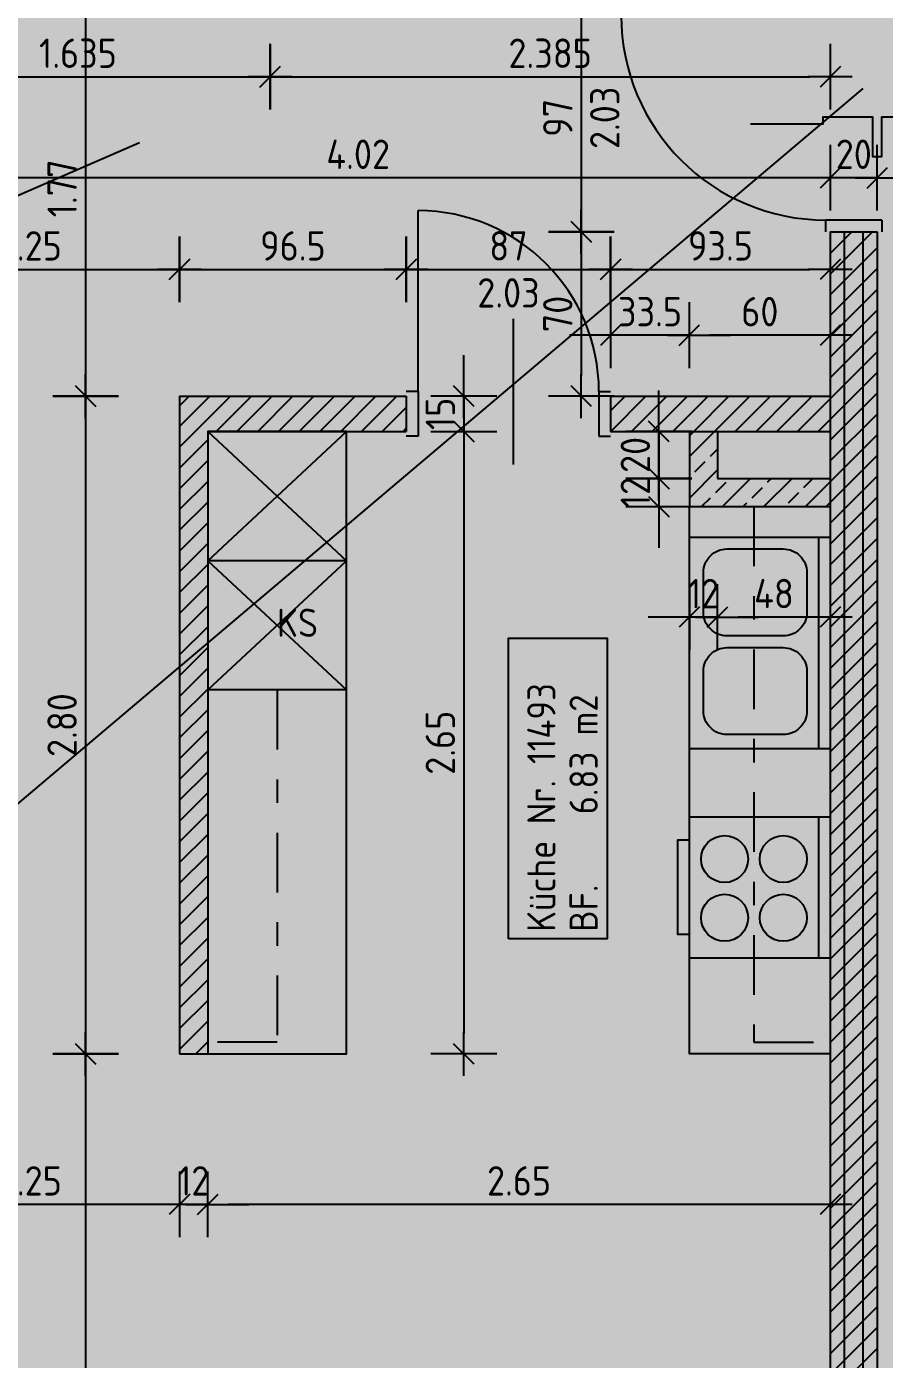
# Model space of a CAD drawing. Header units: metres. Extents: x 1586.5 to 1626.3, y 2286.8 to 2315.7.
# Drawn here: x 1606.57 to 1610.22, y 2297.66 to 2303.33 of the extents above; entities that cross this region are included whole.
import ezdxf

# ---------------------------------------------------------------- set-up
doc = ezdxf.new("R2010")
doc.units = ezdxf.units.M
doc.header["$LTSCALE"] = 0.02
doc.header["$MEASUREMENT"] = 0
doc.linetypes.add('STRICHPUNKT', pattern=[25.4, 12.7, -6.35, 0, -6.35])
for name, color, linetype in [('BEM', 7, 'Continuous'), ('MOEBEL', 30, 'Continuous'), ('SCHRAFFUR', 8, 'Continuous'), ('TEXT', 7, 'Continuous'), ('TUEREN', 35, 'Continuous'), ('WAND INNEN', 7, 'Continuous')]:
    doc.layers.add(name, color=color, linetype=linetype)
doc.layers.add('EBF', color=7, linetype='Continuous', true_color=0x61e5e5)
doc.styles.add('SIMPLEX', font='isocp.shx')
doc.styles.add('TEXT', font='isocp.shx', dxfattribs={"height": 0.12})
doc.dimstyles.new('SIMPLEX 1', dxfattribs={"dimscale": 1.25, "dimtxt": 0.1, "dimasz": 0.07, "dimexe": 0.05, "dimexo": 0.05, "dimgap": 0.03, "dimtad": 1, "dimzin": 0, "dimdsep": 46, "dimtxsty": 'SIMPLEX', "dimblk": 'MCAD', "dimcen": 0.05, "dimdle": 0.05, "dimse1": 1, "dimse2": 1, "dimadec": 0, "dimazin": 0, "dimtfac": 1, "dimtix": 1, "dimtmove": 2, "dimatfit": 3, "dimfxl": 1, "dimtolj": 1, "dimtzin": 0, "dimarcsym": 1})
pattern_1 = [(45, (45.89, -0.57), (-0.0441941738, 0.0441941738), [])]

# ---------------------------------------------------------------- blocks, each defined once
blk = doc.blocks.new('MCAD')
at = {"color": 0}
for p, q in [((0, 1.6), (0, -1.6)), ((1.07, 0), (-1.07, 0)), ((0.5, 0.5), (-0.5, -0.5))]:
    blk.add_line(p, q, dxfattribs=at)
blk = doc.blocks.new('*D84')
at = {"layer": 'BEM', "color": 0, "lineweight": -2, "transparency": 16777216}
blk.add_line((1606.36, 2299.9925), (1606.36, 2299.0475), dxfattribs=at)
at = {"layer": 'Defpoints', "color": 0, "transparency": 16777216}
for p in [(1605.97, 2300.08), (1606.36, 2298.96), (1607.22, 2298.96)]:
    blk.add_point(p, dxfattribs=at)
at = {"layer": 'BEM', "color": 0, "lineweight": -2, "transparency": 16777216, "xscale": 0.08750000000000001, "yscale": 0.08750000000000001, "zscale": 0.08750000000000001}
for p, rotation in [((1606.36, 2300.08), 90), ((1606.36, 2298.96), 270)]:
    blk.add_blockref('MCAD', p, dxfattribs=dict(at, rotation=rotation))
at = {"layer": 'BEM', "color": 0, "transparency": 16777216, "insert": (1606.26, 2299.52), "char_height": 0.125, "attachment_point": 5, "rotation": 90, "style": 'SIMPLEX'}
blk.add_mtext('\\A1;1.12', dxfattribs=at)
blk = doc.blocks.new('*D88')
at = {"layer": 'BEM', "color": 0, "lineweight": -2, "transparency": 16777216}
blk.add_line((1606.82, 2303.4425), (1606.82, 2301.8475), dxfattribs=at)
at = {"layer": 'Defpoints', "color": 0, "transparency": 16777216}
for p in [(1607.605, 2303.53), (1606.82, 2301.76), (1607.22, 2301.76)]:
    blk.add_point(p, dxfattribs=at)
at = {"layer": 'BEM', "color": 0, "lineweight": -2, "transparency": 16777216, "xscale": 0.08750000000000001, "yscale": 0.08750000000000001, "zscale": 0.08750000000000001}
for p, rotation in [((1606.82, 2303.53), 90), ((1606.82, 2301.76), 270)]:
    blk.add_blockref('MCAD', p, dxfattribs=dict(at, rotation=rotation))
at = {"layer": 'BEM', "color": 0, "transparency": 16777216, "insert": (1606.72, 2302.645), "char_height": 0.125, "attachment_point": 5, "rotation": 90, "style": 'SIMPLEX'}
blk.add_mtext('\\A1;1.77', dxfattribs=at)
blk = doc.blocks.new('*D89')
at = {"layer": 'BEM', "color": 0, "lineweight": -2, "transparency": 16777216}
blk.add_line((1606.82, 2301.6725), (1606.82, 2299.0475), dxfattribs=at)
at = {"layer": 'Defpoints', "color": 0, "transparency": 16777216}
for p in [(1607.22, 2301.76), (1606.82, 2298.96), (1607.22, 2298.96)]:
    blk.add_point(p, dxfattribs=at)
at = {"layer": 'BEM', "color": 0, "lineweight": -2, "transparency": 16777216, "xscale": 0.08750000000000001, "yscale": 0.08750000000000001, "zscale": 0.08750000000000001}
for p, rotation in [((1606.82, 2301.76), 90), ((1606.82, 2298.96), 270)]:
    blk.add_blockref('MCAD', p, dxfattribs=dict(at, rotation=rotation))
at = {"layer": 'BEM', "color": 0, "transparency": 16777216, "insert": (1606.72, 2300.36), "char_height": 0.125, "attachment_point": 5, "rotation": 90, "style": 'SIMPLEX'}
blk.add_mtext('\\A1;2.80', dxfattribs=at)
blk = doc.blocks.new('*D90')
at = {"layer": 'BEM', "color": 0, "lineweight": -2, "transparency": 16777216}
blk.add_line((1606.82, 2298.8725), (1606.82, 2296.0875), dxfattribs=at)
at = {"layer": 'Defpoints', "color": 0, "transparency": 16777216}
for p in [(1607.22, 2298.96), (1606.82, 2296), (1608.43, 2296)]:
    blk.add_point(p, dxfattribs=at)
at = {"layer": 'BEM', "color": 0, "lineweight": -2, "transparency": 16777216, "xscale": 0.08750000000000001, "yscale": 0.08750000000000001, "zscale": 0.08750000000000001}
for p, rotation in [((1606.82, 2298.96), 90), ((1606.82, 2296), 270)]:
    blk.add_blockref('MCAD', p, dxfattribs=dict(at, rotation=rotation))
at = {"layer": 'BEM', "color": 0, "transparency": 16777216, "insert": (1606.72, 2297.48), "char_height": 0.125, "attachment_point": 5, "rotation": 90, "style": 'SIMPLEX'}
blk.add_mtext('\\A1;2.96', dxfattribs=at)
blk = doc.blocks.new('*D99')
at = {"layer": 'BEM', "color": 0, "lineweight": -2, "transparency": 16777216}
blk.add_line((1611.09, 2303.3425), (1611.09, 2302.5475), dxfattribs=at)
at = {"layer": 'Defpoints', "color": 0, "transparency": 16777216}
for p in [(1610.19, 2303.43), (1610.19, 2302.46), (1611.09, 2302.46)]:
    blk.add_point(p, dxfattribs=at)
at = {"layer": 'BEM', "color": 0, "lineweight": -2, "transparency": 16777216, "xscale": 0.08750000000000001, "yscale": 0.08750000000000001, "zscale": 0.08750000000000001}
for p, rotation in [((1611.09, 2303.43), 90), ((1611.09, 2302.46), 270)]:
    blk.add_blockref('MCAD', p, dxfattribs=dict(at, rotation=rotation))
at = {"layer": 'BEM', "color": 0, "transparency": 16777216, "char_height": 0.125, "attachment_point": 5, "rotation": 90, "style": 'SIMPLEX'}
for s, insert in [('\\A1;2.03', (1611.19, 2302.945)), ('\\A1;97', (1610.99, 2302.945))]:
    blk.add_mtext(s, dxfattribs=dict(at, insert=insert))
blk = doc.blocks.new('*D100')
at = {"layer": 'BEM', "color": 0, "lineweight": -2, "transparency": 16777216}
blk.add_line((1611.09, 2302.3725), (1611.09, 2297.6075), dxfattribs=at)
at = {"layer": 'Defpoints', "color": 0, "transparency": 16777216}
for p in [(1610.19, 2302.46), (1610.19, 2297.52), (1611.09, 2297.52)]:
    blk.add_point(p, dxfattribs=at)
at = {"layer": 'BEM', "color": 0, "lineweight": -2, "transparency": 16777216, "xscale": 0.08750000000000001, "yscale": 0.08750000000000001, "zscale": 0.08750000000000001}
for p, rotation in [((1611.09, 2302.46), 90), ((1611.09, 2297.52), 270)]:
    blk.add_blockref('MCAD', p, dxfattribs=dict(at, rotation=rotation))
at = {"layer": 'BEM', "color": 0, "transparency": 16777216, "insert": (1610.99, 2299.99), "char_height": 0.125, "attachment_point": 5, "rotation": 90, "style": 'SIMPLEX'}
blk.add_mtext('\\A1;4.94', dxfattribs=at)
blk = doc.blocks.new('*D101')
at = {"layer": 'BEM', "color": 0, "lineweight": -2, "transparency": 16777216}
blk.add_line((1606.0575, 2303.12), (1607.5175, 2303.12), dxfattribs=at)
at = {"layer": 'Defpoints', "color": 0, "transparency": 16777216}
for p in [(1607.605, 2303.53), (1605.97, 2303.31), (1607.605, 2303.12)]:
    blk.add_point(p, dxfattribs=at)
at = {"layer": 'BEM', "color": 0, "lineweight": -2, "transparency": 16777216, "xscale": 0.08750000000000001, "yscale": 0.08750000000000001, "zscale": 0.08750000000000001, "rotation": 180}
blk.add_blockref('MCAD', (1605.97, 2303.12), dxfattribs=at)
at = {"layer": 'BEM', "color": 0, "lineweight": -2, "transparency": 16777216, "xscale": 0.08750000000000001, "yscale": 0.08750000000000001, "zscale": 0.08750000000000001}
blk.add_blockref('MCAD', (1607.605, 2303.12), dxfattribs=at)
at = {"layer": 'BEM', "color": 0, "transparency": 16777216, "insert": (1606.7875, 2303.22), "char_height": 0.125, "attachment_point": 5, "style": 'SIMPLEX'}
blk.add_mtext('\\A1;1.635', dxfattribs=at)
blk = doc.blocks.new('*D102')
at = {"layer": 'BEM', "color": 0, "lineweight": -2, "transparency": 16777216}
blk.add_line((1607.6925, 2303.12), (1609.9025, 2303.12), dxfattribs=at)
at = {"layer": 'Defpoints', "color": 0, "transparency": 16777216}
for p in [(1607.605, 2303.53), (1609.99, 2303.43), (1609.99, 2303.12)]:
    blk.add_point(p, dxfattribs=at)
at = {"layer": 'BEM', "color": 0, "lineweight": -2, "transparency": 16777216, "xscale": 0.08750000000000001, "yscale": 0.08750000000000001, "zscale": 0.08750000000000001, "rotation": 180}
blk.add_blockref('MCAD', (1607.605, 2303.12), dxfattribs=at)
at = {"layer": 'BEM', "color": 0, "lineweight": -2, "transparency": 16777216, "xscale": 0.08750000000000001, "yscale": 0.08750000000000001, "zscale": 0.08750000000000001}
blk.add_blockref('MCAD', (1609.99, 2303.12), dxfattribs=at)
at = {"layer": 'BEM', "color": 0, "transparency": 16777216, "insert": (1608.7975, 2303.22), "char_height": 0.125, "attachment_point": 5, "style": 'SIMPLEX'}
blk.add_mtext('\\A1;2.385', dxfattribs=at)
blk = doc.blocks.new('*D103')
at = {"layer": 'BEM', "color": 0, "lineweight": -2, "transparency": 16777216}
for p, q in [((1608.93, 2303.6175), (1608.93, 2303.705)), ((1608.93, 2303.53), (1608.93, 2303.43)), ((1608.93, 2303.3425), (1608.93, 2303.255))]:
    blk.add_line(p, q, dxfattribs=at)
at = {"layer": 'Defpoints', "color": 0, "transparency": 16777216}
for p in [(1609.99, 2303.53), (1608.93, 2303.43), (1609.99, 2303.43)]:
    blk.add_point(p, dxfattribs=at)
at = {"layer": 'BEM', "color": 0, "lineweight": -2, "transparency": 16777216, "xscale": 0.08750000000000001, "yscale": 0.08750000000000001, "zscale": 0.08750000000000001}
for p, rotation in [((1608.93, 2303.53), 270), ((1608.93, 2303.43), 90)]:
    blk.add_blockref('MCAD', p, dxfattribs=dict(at, rotation=rotation))
at = {"layer": 'BEM', "color": 0, "transparency": 16777216, "insert": (1608.83, 2303.48), "char_height": 0.125, "attachment_point": 5, "rotation": 90, "style": 'SIMPLEX'}
blk.add_mtext('\\A1;10', dxfattribs=at)
blk = doc.blocks.new('*D104')
at = {"layer": 'BEM', "color": 0, "lineweight": -2, "transparency": 16777216}
blk.add_line((1608.93, 2303.3425), (1608.93, 2302.5475), dxfattribs=at)
at = {"layer": 'Defpoints', "color": 0, "transparency": 16777216}
for p in [(1609.99, 2303.43), (1608.93, 2302.46), (1609.99, 2302.46)]:
    blk.add_point(p, dxfattribs=at)
at = {"layer": 'BEM', "color": 0, "lineweight": -2, "transparency": 16777216, "xscale": 0.08750000000000001, "yscale": 0.08750000000000001, "zscale": 0.08750000000000001}
for p, rotation in [((1608.93, 2303.43), 90), ((1608.93, 2302.46), 270)]:
    blk.add_blockref('MCAD', p, dxfattribs=dict(at, rotation=rotation))
at = {"layer": 'BEM', "color": 0, "transparency": 16777216, "char_height": 0.125, "attachment_point": 5, "rotation": 90, "style": 'SIMPLEX'}
for s, insert in [('\\A1;2.03', (1609.03, 2302.945)), ('\\A1;97', (1608.83, 2302.945))]:
    blk.add_mtext(s, dxfattribs=dict(at, insert=insert))
blk = doc.blocks.new('*D105')
at = {"layer": 'BEM', "color": 0, "lineweight": -2, "transparency": 16777216}
blk.add_line((1608.93, 2302.3725), (1608.93, 2301.8475), dxfattribs=at)
at = {"layer": 'Defpoints', "color": 0, "transparency": 16777216}
for p in [(1609.99, 2302.46), (1608.93, 2301.76), (1609.055, 2301.76)]:
    blk.add_point(p, dxfattribs=at)
at = {"layer": 'BEM', "color": 0, "lineweight": -2, "transparency": 16777216, "xscale": 0.08750000000000001, "yscale": 0.08750000000000001, "zscale": 0.08750000000000001}
for p, rotation in [((1608.93, 2302.46), 90), ((1608.93, 2301.76), 270)]:
    blk.add_blockref('MCAD', p, dxfattribs=dict(at, rotation=rotation))
at = {"layer": 'BEM', "color": 0, "transparency": 16777216, "insert": (1608.83, 2302.11), "char_height": 0.125, "attachment_point": 5, "rotation": 90, "style": 'SIMPLEX'}
blk.add_mtext('\\A1;70', dxfattribs=at)
blk = doc.blocks.new('*D106')
at = {"layer": 'BEM', "color": 0, "lineweight": -2, "transparency": 16777216}
for p, q in [((1609.9025, 2302.69), (1609.815, 2302.69)), ((1610.19, 2302.69), (1609.99, 2302.69)), ((1610.2775, 2302.69), (1610.365, 2302.69))]:
    blk.add_line(p, q, dxfattribs=at)
at = {"layer": 'Defpoints', "color": 0, "transparency": 16777216}
for p in [(1609.99, 2302.69), (1609.99, 2302.46), (1610.19, 2302.46)]:
    blk.add_point(p, dxfattribs=at)
at = {"layer": 'BEM', "color": 0, "lineweight": -2, "transparency": 16777216, "xscale": 0.08750000000000001, "yscale": 0.08750000000000001, "zscale": 0.08750000000000001}
blk.add_blockref('MCAD', (1609.99, 2302.69), dxfattribs=at)
at = {"layer": 'BEM', "color": 0, "lineweight": -2, "transparency": 16777216, "xscale": 0.08750000000000001, "yscale": 0.08750000000000001, "zscale": 0.08750000000000001, "rotation": 180}
blk.add_blockref('MCAD', (1610.19, 2302.69), dxfattribs=at)
at = {"layer": 'BEM', "color": 0, "transparency": 16777216, "insert": (1610.09, 2302.79), "char_height": 0.125, "attachment_point": 5, "style": 'SIMPLEX'}
blk.add_mtext('\\A1;20', dxfattribs=at)
blk = doc.blocks.new('*D107')
at = {"layer": 'BEM', "color": 0, "lineweight": -2, "transparency": 16777216}
blk.add_line((1609.9025, 2302.69), (1606.0575, 2302.69), dxfattribs=at)
at = {"layer": 'Defpoints', "color": 0, "transparency": 16777216}
for p in [(1605.97, 2303.31), (1605.97, 2302.69), (1609.99, 2302.46)]:
    blk.add_point(p, dxfattribs=at)
at = {"layer": 'BEM', "color": 0, "lineweight": -2, "transparency": 16777216, "xscale": 0.08750000000000001, "yscale": 0.08750000000000001, "zscale": 0.08750000000000001, "rotation": 180}
blk.add_blockref('MCAD', (1605.97, 2302.69), dxfattribs=at)
at = {"layer": 'BEM', "color": 0, "lineweight": -2, "transparency": 16777216, "xscale": 0.08750000000000001, "yscale": 0.08750000000000001, "zscale": 0.08750000000000001}
blk.add_blockref('MCAD', (1609.99, 2302.69), dxfattribs=at)
at = {"layer": 'BEM', "color": 0, "transparency": 16777216, "insert": (1607.98, 2302.79), "char_height": 0.125, "attachment_point": 5, "style": 'SIMPLEX'}
blk.add_mtext('\\A1;4.02', dxfattribs=at)
blk = doc.blocks.new('*D113')
at = {"layer": 'BEM', "color": 0, "lineweight": -2, "transparency": 16777216}
blk.add_line((1606.0575, 2302.3), (1607.1325, 2302.3), dxfattribs=at)
at = {"layer": 'Defpoints', "color": 0, "transparency": 16777216}
for p in [(1605.97, 2303.31), (1607.22, 2302.3), (1607.22, 2301.76)]:
    blk.add_point(p, dxfattribs=at)
at = {"layer": 'BEM', "color": 0, "lineweight": -2, "transparency": 16777216, "xscale": 0.08750000000000001, "yscale": 0.08750000000000001, "zscale": 0.08750000000000001, "rotation": 180}
blk.add_blockref('MCAD', (1605.97, 2302.3), dxfattribs=at)
at = {"layer": 'BEM', "color": 0, "lineweight": -2, "transparency": 16777216, "xscale": 0.08750000000000001, "yscale": 0.08750000000000001, "zscale": 0.08750000000000001}
blk.add_blockref('MCAD', (1607.22, 2302.3), dxfattribs=at)
at = {"layer": 'BEM', "color": 0, "transparency": 16777216, "insert": (1606.595, 2302.4), "char_height": 0.125, "attachment_point": 5, "style": 'SIMPLEX'}
blk.add_mtext('\\A1;1.25', dxfattribs=at)
blk = doc.blocks.new('*D114')
at = {"layer": 'BEM', "color": 0, "lineweight": -2, "transparency": 16777216}
blk.add_line((1607.3075, 2302.3), (1608.0975, 2302.3), dxfattribs=at)
at = {"layer": 'Defpoints', "color": 0, "transparency": 16777216}
for p in [(1608.185, 2302.3), (1607.22, 2301.76), (1608.185, 2301.76)]:
    blk.add_point(p, dxfattribs=at)
at = {"layer": 'BEM', "color": 0, "lineweight": -2, "transparency": 16777216, "xscale": 0.08750000000000001, "yscale": 0.08750000000000001, "zscale": 0.08750000000000001, "rotation": 180}
blk.add_blockref('MCAD', (1607.22, 2302.3), dxfattribs=at)
at = {"layer": 'BEM', "color": 0, "lineweight": -2, "transparency": 16777216, "xscale": 0.08750000000000001, "yscale": 0.08750000000000001, "zscale": 0.08750000000000001}
blk.add_blockref('MCAD', (1608.185, 2302.3), dxfattribs=at)
at = {"layer": 'BEM', "color": 0, "transparency": 16777216, "insert": (1607.7025, 2302.4), "char_height": 0.125, "attachment_point": 5, "style": 'SIMPLEX'}
blk.add_mtext('\\A1;96.5', dxfattribs=at)
blk = doc.blocks.new('*D115')
at = {"layer": 'BEM', "color": 0, "lineweight": -2, "transparency": 16777216}
blk.add_line((1608.2725, 2302.3), (1608.9675, 2302.3), dxfattribs=at)
at = {"layer": 'Defpoints', "color": 0, "transparency": 16777216}
for p in [(1609.055, 2302.3), (1608.185, 2301.76), (1609.055, 2301.76)]:
    blk.add_point(p, dxfattribs=at)
at = {"layer": 'BEM', "color": 0, "lineweight": -2, "transparency": 16777216, "xscale": 0.08750000000000001, "yscale": 0.08750000000000001, "zscale": 0.08750000000000001, "rotation": 180}
blk.add_blockref('MCAD', (1608.185, 2302.3), dxfattribs=at)
at = {"layer": 'BEM', "color": 0, "lineweight": -2, "transparency": 16777216, "xscale": 0.08750000000000001, "yscale": 0.08750000000000001, "zscale": 0.08750000000000001}
blk.add_blockref('MCAD', (1609.055, 2302.3), dxfattribs=at)
at = {"layer": 'BEM', "color": 0, "transparency": 16777216, "char_height": 0.125, "attachment_point": 5, "style": 'SIMPLEX'}
for s, insert in [('\\A1;87', (1608.62, 2302.4)), ('\\A1;2.03', (1608.62, 2302.2))]:
    blk.add_mtext(s, dxfattribs=dict(at, insert=insert))
blk = doc.blocks.new('*D116')
at = {"layer": 'BEM', "color": 0, "lineweight": -2, "transparency": 16777216}
blk.add_line((1609.1425, 2302.3), (1609.9025, 2302.3), dxfattribs=at)
at = {"layer": 'Defpoints', "color": 0, "transparency": 16777216}
for p in [(1609.99, 2302.46), (1609.99, 2302.3), (1609.055, 2301.76)]:
    blk.add_point(p, dxfattribs=at)
at = {"layer": 'BEM', "color": 0, "lineweight": -2, "transparency": 16777216, "xscale": 0.08750000000000001, "yscale": 0.08750000000000001, "zscale": 0.08750000000000001, "rotation": 180}
blk.add_blockref('MCAD', (1609.055, 2302.3), dxfattribs=at)
at = {"layer": 'BEM', "color": 0, "lineweight": -2, "transparency": 16777216, "xscale": 0.08750000000000001, "yscale": 0.08750000000000001, "zscale": 0.08750000000000001}
blk.add_blockref('MCAD', (1609.99, 2302.3), dxfattribs=at)
at = {"layer": 'BEM', "color": 0, "transparency": 16777216, "insert": (1609.5225, 2302.4), "char_height": 0.125, "attachment_point": 5, "style": 'SIMPLEX'}
blk.add_mtext('\\A1;93.5', dxfattribs=at)
blk = doc.blocks.new('*D117')
at = {"layer": 'BEM', "color": 0, "lineweight": -2, "transparency": 16777216}
blk.add_line((1609.9025, 2302.02), (1609.4775, 2302.02), dxfattribs=at)
at = {"layer": 'Defpoints', "color": 0, "transparency": 16777216}
for p in [(1609.39, 2302.02), (1609.99, 2301.76), (1609.39, 2301.61)]:
    blk.add_point(p, dxfattribs=at)
at = {"layer": 'BEM', "color": 0, "lineweight": -2, "transparency": 16777216, "xscale": 0.08750000000000001, "yscale": 0.08750000000000001, "zscale": 0.08750000000000001, "rotation": 180}
blk.add_blockref('MCAD', (1609.39, 2302.02), dxfattribs=at)
at = {"layer": 'BEM', "color": 0, "lineweight": -2, "transparency": 16777216, "xscale": 0.08750000000000001, "yscale": 0.08750000000000001, "zscale": 0.08750000000000001}
blk.add_blockref('MCAD', (1609.99, 2302.02), dxfattribs=at)
at = {"layer": 'BEM', "color": 0, "transparency": 16777216, "insert": (1609.69, 2302.12), "char_height": 0.125, "attachment_point": 5, "style": 'SIMPLEX'}
blk.add_mtext('\\A1;60', dxfattribs=at)
blk = doc.blocks.new('*D118')
at = {"layer": 'BEM', "color": 0, "lineweight": -2, "transparency": 16777216}
for p, q in [((1608.9675, 2302.02), (1608.88, 2302.02)), ((1609.39, 2302.02), (1609.055, 2302.02)), ((1609.4775, 2302.02), (1609.565, 2302.02))]:
    blk.add_line(p, q, dxfattribs=at)
at = {"layer": 'Defpoints', "color": 0, "transparency": 16777216}
for p in [(1609.055, 2302.02), (1609.055, 2301.76), (1609.39, 2301.61)]:
    blk.add_point(p, dxfattribs=at)
at = {"layer": 'BEM', "color": 0, "lineweight": -2, "transparency": 16777216, "xscale": 0.08750000000000001, "yscale": 0.08750000000000001, "zscale": 0.08750000000000001}
blk.add_blockref('MCAD', (1609.055, 2302.02), dxfattribs=at)
at = {"layer": 'BEM', "color": 0, "lineweight": -2, "transparency": 16777216, "xscale": 0.08750000000000001, "yscale": 0.08750000000000001, "zscale": 0.08750000000000001, "rotation": 180}
blk.add_blockref('MCAD', (1609.39, 2302.02), dxfattribs=at)
at = {"layer": 'BEM', "color": 0, "transparency": 16777216, "insert": (1609.2225, 2302.12), "char_height": 0.125, "attachment_point": 5, "style": 'SIMPLEX'}
blk.add_mtext('\\A1;33.5', dxfattribs=at)
blk = doc.blocks.new('*D119')
at = {"layer": 'BEM', "color": 0, "lineweight": -2, "transparency": 16777216}
for p, q in [((1609.26, 2301.6975), (1609.26, 2301.785)), ((1609.26, 2301.61), (1609.26, 2301.41)), ((1609.26, 2301.3225), (1609.26, 2301.235))]:
    blk.add_line(p, q, dxfattribs=at)
at = {"layer": 'Defpoints', "color": 0, "transparency": 16777216}
for p in [(1609.51, 2301.61), (1609.26, 2301.41), (1609.51, 2301.41)]:
    blk.add_point(p, dxfattribs=at)
at = {"layer": 'BEM', "color": 0, "lineweight": -2, "transparency": 16777216, "xscale": 0.08750000000000001, "yscale": 0.08750000000000001, "zscale": 0.08750000000000001}
for p, rotation in [((1609.26, 2301.61), 270), ((1609.26, 2301.41), 90)]:
    blk.add_blockref('MCAD', p, dxfattribs=dict(at, rotation=rotation))
at = {"layer": 'BEM', "color": 0, "transparency": 16777216, "insert": (1609.16, 2301.51), "char_height": 0.125, "attachment_point": 5, "rotation": 90, "style": 'SIMPLEX'}
blk.add_mtext('\\A1;20', dxfattribs=at)
blk = doc.blocks.new('*D120')
at = {"layer": 'BEM', "color": 0, "lineweight": -2, "transparency": 16777216}
for p, q in [((1609.26, 2301.4975), (1609.26, 2301.585)), ((1609.26, 2301.41), (1609.26, 2301.29)), ((1609.26, 2301.2025), (1609.26, 2301.115))]:
    blk.add_line(p, q, dxfattribs=at)
at = {"layer": 'Defpoints', "color": 0, "transparency": 16777216}
for p in [(1609.51, 2301.41), (1609.26, 2301.29), (1609.39, 2301.29)]:
    blk.add_point(p, dxfattribs=at)
at = {"layer": 'BEM', "color": 0, "lineweight": -2, "transparency": 16777216, "xscale": 0.08750000000000001, "yscale": 0.08750000000000001, "zscale": 0.08750000000000001}
for p, rotation in [((1609.26, 2301.41), 270), ((1609.26, 2301.29), 90)]:
    blk.add_blockref('MCAD', p, dxfattribs=dict(at, rotation=rotation))
at = {"layer": 'BEM', "color": 0, "transparency": 16777216, "insert": (1609.16, 2301.35), "char_height": 0.125, "attachment_point": 5, "rotation": 90, "style": 'SIMPLEX'}
blk.add_mtext('\\A1;12', dxfattribs=at)
blk = doc.blocks.new('*D121')
at = {"layer": 'BEM', "color": 0, "lineweight": -2, "transparency": 16777216}
for p, q in [((1608.43, 2301.8475), (1608.43, 2301.935)), ((1608.43, 2301.76), (1608.43, 2301.61)), ((1608.43, 2301.5225), (1608.43, 2301.435))]:
    blk.add_line(p, q, dxfattribs=at)
at = {"layer": 'Defpoints', "color": 0, "transparency": 16777216}
for p in [(1608.185, 2301.76), (1608.185, 2301.61), (1608.43, 2301.61)]:
    blk.add_point(p, dxfattribs=at)
at = {"layer": 'BEM', "color": 0, "lineweight": -2, "transparency": 16777216, "xscale": 0.08750000000000001, "yscale": 0.08750000000000001, "zscale": 0.08750000000000001}
for p, rotation in [((1608.43, 2301.76), 270), ((1608.43, 2301.61), 90)]:
    blk.add_blockref('MCAD', p, dxfattribs=dict(at, rotation=rotation))
at = {"layer": 'BEM', "color": 0, "transparency": 16777216, "insert": (1608.33, 2301.685), "char_height": 0.125, "attachment_point": 5, "rotation": 90, "style": 'SIMPLEX'}
blk.add_mtext('\\A1;15', dxfattribs=at)
blk = doc.blocks.new('*D122')
at = {"layer": 'BEM', "color": 0, "lineweight": -2, "transparency": 16777216}
blk.add_line((1608.43, 2301.5225), (1608.43, 2299.0475), dxfattribs=at)
at = {"layer": 'Defpoints', "color": 0, "transparency": 16777216}
for p in [(1608.185, 2301.61), (1607.34, 2298.96), (1608.43, 2298.96)]:
    blk.add_point(p, dxfattribs=at)
at = {"layer": 'BEM', "color": 0, "lineweight": -2, "transparency": 16777216, "xscale": 0.08750000000000001, "yscale": 0.08750000000000001, "zscale": 0.08750000000000001}
for p, rotation in [((1608.43, 2301.61), 90), ((1608.43, 2298.96), 270)]:
    blk.add_blockref('MCAD', p, dxfattribs=dict(at, rotation=rotation))
at = {"layer": 'BEM', "color": 0, "transparency": 16777216, "insert": (1608.33, 2300.285), "char_height": 0.125, "attachment_point": 5, "rotation": 90, "style": 'SIMPLEX'}
blk.add_mtext('\\A1;2.65', dxfattribs=at)
blk = doc.blocks.new('*D123')
at = {"layer": 'BEM', "color": 0, "lineweight": -2, "transparency": 16777216}
blk.add_line((1609.9025, 2300.82), (1609.5975, 2300.82), dxfattribs=at)
at = {"layer": 'Defpoints', "color": 0, "transparency": 16777216}
for p in [(1609.51, 2301.41), (1609.99, 2301.41), (1609.51, 2300.82)]:
    blk.add_point(p, dxfattribs=at)
at = {"layer": 'BEM', "color": 0, "lineweight": -2, "transparency": 16777216, "xscale": 0.08750000000000001, "yscale": 0.08750000000000001, "zscale": 0.08750000000000001, "rotation": 180}
blk.add_blockref('MCAD', (1609.51, 2300.82), dxfattribs=at)
at = {"layer": 'BEM', "color": 0, "lineweight": -2, "transparency": 16777216, "xscale": 0.08750000000000001, "yscale": 0.08750000000000001, "zscale": 0.08750000000000001}
blk.add_blockref('MCAD', (1609.99, 2300.82), dxfattribs=at)
at = {"layer": 'BEM', "color": 0, "transparency": 16777216, "insert": (1609.75, 2300.92), "char_height": 0.125, "attachment_point": 5, "style": 'SIMPLEX'}
blk.add_mtext('\\A1;48', dxfattribs=at)
blk = doc.blocks.new('*D124')
at = {"layer": 'BEM', "color": 0, "lineweight": -2, "transparency": 16777216}
for p, q in [((1609.3025, 2300.82), (1609.215, 2300.82)), ((1609.51, 2300.82), (1609.39, 2300.82)), ((1609.5975, 2300.82), (1609.685, 2300.82))]:
    blk.add_line(p, q, dxfattribs=at)
at = {"layer": 'Defpoints', "color": 0, "transparency": 16777216}
for p in [(1609.51, 2301.41), (1609.39, 2301.29), (1609.39, 2300.82)]:
    blk.add_point(p, dxfattribs=at)
at = {"layer": 'BEM', "color": 0, "lineweight": -2, "transparency": 16777216, "xscale": 0.08750000000000001, "yscale": 0.08750000000000001, "zscale": 0.08750000000000001}
blk.add_blockref('MCAD', (1609.39, 2300.82), dxfattribs=at)
at = {"layer": 'BEM', "color": 0, "lineweight": -2, "transparency": 16777216, "xscale": 0.08750000000000001, "yscale": 0.08750000000000001, "zscale": 0.08750000000000001, "rotation": 180}
blk.add_blockref('MCAD', (1609.51, 2300.82), dxfattribs=at)
at = {"layer": 'BEM', "color": 0, "transparency": 16777216, "insert": (1609.45, 2300.92), "char_height": 0.125, "attachment_point": 5, "style": 'SIMPLEX'}
blk.add_mtext('\\A1;12', dxfattribs=at)
blk = doc.blocks.new('*D125')
at = {"layer": 'BEM', "color": 0, "lineweight": -2, "transparency": 16777216}
blk.add_line((1609.9025, 2298.32), (1607.4275, 2298.32), dxfattribs=at)
at = {"layer": 'Defpoints', "color": 0, "transparency": 16777216}
for p in [(1609.99, 2302.46), (1607.34, 2298.96), (1607.34, 2298.32)]:
    blk.add_point(p, dxfattribs=at)
at = {"layer": 'BEM', "color": 0, "lineweight": -2, "transparency": 16777216, "xscale": 0.08750000000000001, "yscale": 0.08750000000000001, "zscale": 0.08750000000000001, "rotation": 180}
blk.add_blockref('MCAD', (1607.34, 2298.32), dxfattribs=at)
at = {"layer": 'BEM', "color": 0, "lineweight": -2, "transparency": 16777216, "xscale": 0.08750000000000001, "yscale": 0.08750000000000001, "zscale": 0.08750000000000001}
blk.add_blockref('MCAD', (1609.99, 2298.32), dxfattribs=at)
at = {"layer": 'BEM', "color": 0, "transparency": 16777216, "insert": (1608.665, 2298.42), "char_height": 0.125, "attachment_point": 5, "style": 'SIMPLEX'}
blk.add_mtext('\\A1;2.65', dxfattribs=at)
blk = doc.blocks.new('*D126')
at = {"layer": 'BEM', "color": 0, "lineweight": -2, "transparency": 16777216}
for p, q in [((1607.1325, 2298.32), (1607.045, 2298.32)), ((1607.34, 2298.32), (1607.22, 2298.32)), ((1607.4275, 2298.32), (1607.515, 2298.32))]:
    blk.add_line(p, q, dxfattribs=at)
at = {"layer": 'Defpoints', "color": 0, "transparency": 16777216}
for p in [(1607.22, 2298.96), (1607.34, 2298.96), (1607.22, 2298.32)]:
    blk.add_point(p, dxfattribs=at)
at = {"layer": 'BEM', "color": 0, "lineweight": -2, "transparency": 16777216, "xscale": 0.08750000000000001, "yscale": 0.08750000000000001, "zscale": 0.08750000000000001}
blk.add_blockref('MCAD', (1607.22, 2298.32), dxfattribs=at)
at = {"layer": 'BEM', "color": 0, "lineweight": -2, "transparency": 16777216, "xscale": 0.08750000000000001, "yscale": 0.08750000000000001, "zscale": 0.08750000000000001, "rotation": 180}
blk.add_blockref('MCAD', (1607.34, 2298.32), dxfattribs=at)
at = {"layer": 'BEM', "color": 0, "transparency": 16777216, "insert": (1607.28, 2298.42), "char_height": 0.125, "attachment_point": 5, "style": 'SIMPLEX'}
blk.add_mtext('\\A1;12', dxfattribs=at)
blk = doc.blocks.new('*D127')
at = {"layer": 'BEM', "color": 0, "lineweight": -2, "transparency": 16777216}
blk.add_line((1607.1325, 2298.32), (1606.0575, 2298.32), dxfattribs=at)
at = {"layer": 'Defpoints', "color": 0, "transparency": 16777216}
for p in [(1605.97, 2300.08), (1607.22, 2298.96), (1605.97, 2298.32)]:
    blk.add_point(p, dxfattribs=at)
at = {"layer": 'BEM', "color": 0, "lineweight": -2, "transparency": 16777216, "xscale": 0.08750000000000001, "yscale": 0.08750000000000001, "zscale": 0.08750000000000001, "rotation": 180}
blk.add_blockref('MCAD', (1605.97, 2298.32), dxfattribs=at)
at = {"layer": 'BEM', "color": 0, "lineweight": -2, "transparency": 16777216, "xscale": 0.08750000000000001, "yscale": 0.08750000000000001, "zscale": 0.08750000000000001}
blk.add_blockref('MCAD', (1607.22, 2298.32), dxfattribs=at)
at = {"layer": 'BEM', "color": 0, "transparency": 16777216, "insert": (1606.595, 2298.42), "char_height": 0.125, "attachment_point": 5, "style": 'SIMPLEX'}
blk.add_mtext('\\A1;1.25', dxfattribs=at)
blk = doc.blocks.new('*D129')
at = {"layer": 'BEM', "color": 0, "lineweight": -2, "transparency": 16777216}
blk.add_line((1601.7375, 2296.92), (1609.9025, 2296.92), dxfattribs=at)
at = {"layer": 'Defpoints', "color": 0, "transparency": 16777216}
for p in [(1601.65, 2300.08), (1609.99, 2296.92), (1609.99, 2296)]:
    blk.add_point(p, dxfattribs=at)
at = {"layer": 'BEM', "color": 0, "lineweight": -2, "transparency": 16777216, "xscale": 0.08750000000000001, "yscale": 0.08750000000000001, "zscale": 0.08750000000000001, "rotation": 180}
blk.add_blockref('MCAD', (1601.65, 2296.92), dxfattribs=at)
at = {"layer": 'BEM', "color": 0, "lineweight": -2, "transparency": 16777216, "xscale": 0.08750000000000001, "yscale": 0.08750000000000001, "zscale": 0.08750000000000001}
blk.add_blockref('MCAD', (1609.99, 2296.92), dxfattribs=at)
at = {"layer": 'BEM', "color": 0, "transparency": 16777216, "insert": (1605.82, 2297.02), "char_height": 0.125, "attachment_point": 5, "style": 'SIMPLEX'}
blk.add_mtext('\\A1;8.34', dxfattribs=at)

msp = doc.modelspace()

# ---------------------------------------------------------------- hatches: boundary and pattern name
at = {"layer": 'EBF', "transparency": 33554534}
h = msp.add_hatch(color=256, dxfattribs=at)
h.dxf.hatch_style = 1
h.paths.add_polyline_path([(1621.91, 2306.02), (1613.01, 2306.02), (1613.01, 2304.22), (1610.27, 2304.22), (1610.27, 2308.88), (1601.37, 2308.88), (1601.37, 2295.72), (1610.29, 2295.72), (1610.29, 2297.52), (1612.99, 2297.52), (1612.99, 2295.72), (1621.91, 2295.72)])
at = {"layer": 'SCHRAFFUR'}
h = msp.add_hatch(dxfattribs=at)
h.set_pattern_fill('ANSI31', color=256, scale=0.5, style=0)
h.set_pattern_definition(pattern_1)
h.paths.add_polyline_path([(1610.19, 2302.46), (1609.99, 2302.46), (1609.99, 2295.82), (1610.19, 2295.82)])
h = msp.add_hatch(dxfattribs=at)
h.set_pattern_fill('ANSI31', color=256, scale=0.5, style=0)
h.set_pattern_definition(pattern_1)
h.paths.add_polyline_path([(1607.22, 2301.76), (1607.22, 2298.96), (1607.34, 2298.96), (1607.34, 2301.61), (1607.93, 2301.61), (1608.185, 2301.61), (1608.185, 2301.76)])
h = msp.add_hatch(dxfattribs=at)
h.set_pattern_fill('ANSI31', color=256, scale=0.5, style=0)
h.set_pattern_definition(pattern_1)
h.paths.add_polyline_path([(1609.055, 2301.76), (1609.055, 2301.61), (1609.99, 2301.61), (1609.99, 2301.76)])
h = msp.add_hatch(dxfattribs=at)
h.set_pattern_fill('ANSI33', color=256, scale=0.5, style=0)
h.set_pattern_definition([(45, (45.89, -0.57), (-0.0883883476, 0.0883883476), []), (45, (45.97839, -0.57), (-0.0883883476, 0.0883883476), [0.0625, -0.03125])])
h.paths.add_polyline_path([(1609.51, 2301.41), (1609.51, 2301.61), (1609.39, 2301.61), (1609.39, 2301.29), (1609.99, 2301.29), (1609.99, 2301.41)])

# ---------------------------------------------------------------- linework, layer by layer
at = {"layer": 'MOEBEL'}
for points in [[(1607.34, 2298.96), (1607.93, 2298.96), (1607.93, 2301.61), (1607.34, 2301.61)], [(1609.39, 2301.29), (1609.99, 2301.29), (1609.99, 2298.96), (1609.39, 2298.96)]]:
    msp.add_lwpolyline(points, close=True, dxfattribs=at)
for points in [[(1607.34, 2301.06), (1607.93, 2301.61)], [(1607.34, 2301.61), (1607.93, 2301.06)], [(1609.39, 2301.16), (1609.99, 2301.16)], [(1609.94, 2301.16), (1609.94, 2300.26)], [(1607.93, 2301.06), (1607.34, 2301.06)], [(1607.34, 2301.06), (1607.93, 2300.51)], [(1607.34, 2300.51), (1607.93, 2301.06)], [(1607.93, 2300.51), (1607.34, 2300.51)], [(1609.39, 2300.26), (1609.99, 2300.26)], [(1609.39, 2299.97), (1609.99, 2299.97)], [(1609.94, 2299.97), (1609.94, 2299.37)], [(1609.39, 2299.87), (1609.34, 2299.87), (1609.34, 2299.47), (1609.39, 2299.47)], [(1609.39, 2299.37), (1609.99, 2299.37)]]:
    msp.add_lwpolyline(points, dxfattribs=at)
at = {"layer": 'MOEBEL', "linetype": 'STRICHPUNKT'}
for points in [[(1609.665, 2301.29), (1609.665, 2299.01), (1609.92, 2299.01)], [(1607.635, 2300.51), (1607.635, 2299.01), (1607.38, 2299.01)]]:
    msp.add_lwpolyline(points, dxfattribs=at)
at = {"layer": 'MOEBEL'}
for points in [[(1609.55, 2301.11), (1609.79, 2301.11, -0.414214), (1609.89, 2301.01), (1609.89, 2300.84, -0.414214), (1609.79, 2300.74), (1609.55, 2300.74, -0.414214), (1609.45, 2300.84), (1609.45, 2301.01, -0.414214)], [(1609.55, 2300.69), (1609.79, 2300.69, -0.414214), (1609.89, 2300.59), (1609.89, 2300.42, -0.414214), (1609.79, 2300.32), (1609.55, 2300.32, -0.414214), (1609.45, 2300.42), (1609.45, 2300.59, -0.414214)]]:
    msp.add_lwpolyline(points, format="xyb", close=True, dxfattribs=at)
for centre in [(1609.54, 2299.79), (1609.79, 2299.79), (1609.54, 2299.54), (1609.79, 2299.54)]:
    msp.add_circle(centre, 0.1, dxfattribs=at)
at = {"layer": 'SCHRAFFUR'}
for points in [[(1610.05, 2295.82), (1610.05, 2302.46)], [(1610.13, 2295.82), (1610.13, 2302.46)]]:
    msp.add_lwpolyline(points, dxfattribs=at)
at = {"layer": 'TEXT', "color": 1}
msp.add_line((1605.97, 2299.55), (1610.13, 2303.07), dxfattribs=at)
at = {"layer": 'TEXT'}
for points in [[(1609.65, 2302.92), (1609.96, 2302.92), (1609.96, 2302.95), (1610.17, 2302.95), (1610.17, 2302.78), (1610.21, 2302.78), (1610.21, 2302.95), (1610.38, 2302.95)], [(1605.14, 2302.01), (1607.05, 2302.84)], [(1608.64, 2302.09), (1608.64, 2301.47)]]:
    msp.add_lwpolyline(points, dxfattribs=at)
msp.add_lwpolyline([(1608.62, 2299.45), (1608.62, 2300.73), (1609.04, 2300.73), (1609.04, 2299.45)], close=True, dxfattribs=at)
at = {"layer": 'TUEREN', "linetype": 'ByBlock'}
msp.add_line((1608.235, 2301.78), (1608.235, 2302.55), dxfattribs=at)
at = {"layer": 'TUEREN'}
for p, q in [((1609.97, 2302.51), (1609.97, 2302.46)), ((1610.21, 2302.51), (1609.97, 2302.51)), ((1610.21, 2302.51), (1610.21, 2302.46)), ((1608.235, 2301.78), (1608.185, 2301.78)), ((1608.235, 2301.78), (1608.235, 2301.59)), ((1609.005, 2301.78), (1609.055, 2301.78)), ((1609.005, 2301.78), (1609.005, 2301.59)), ((1608.235, 2301.59), (1608.185, 2301.59)), ((1609.005, 2301.59), (1609.055, 2301.59))]:
    msp.add_line(p, q, dxfattribs=at)
at = {"layer": 'TUEREN', "linetype": 'ByBlock'}
for centre, radius, start, end in [((1609.97, 2303.38), 0.87, 180, 270), ((1608.235, 2301.78), 0.77, 0, 90)]:
    msp.add_arc(centre, radius, start, end, dxfattribs=at)
at = {"layer": 'WAND INNEN'}
for points in [[(1609.99, 2302.46), (1610.19, 2302.46)], [(1609.99, 2302.46), (1609.99, 2295.82)], [(1610.19, 2302.46), (1610.19, 2295.82)], [(1607.22, 2301.76), (1608.185, 2301.76)], [(1607.22, 2301.76), (1607.22, 2298.96)], [(1608.185, 2301.76), (1608.185, 2301.61)], [(1609.055, 2301.76), (1609.055, 2301.61)], [(1609.055, 2301.76), (1609.99, 2301.76)], [(1607.34, 2301.61), (1608.185, 2301.61)], [(1607.34, 2301.61), (1607.34, 2298.96)], [(1609.055, 2301.61), (1609.99, 2301.61)], [(1609.39, 2301.61), (1609.39, 2301.29)], [(1609.51, 2301.61), (1609.51, 2301.41)], [(1609.51, 2301.41), (1609.99, 2301.41)], [(1609.39, 2301.29), (1609.99, 2301.29)], [(1607.22, 2298.96), (1607.34, 2298.96)]]:
    msp.add_lwpolyline(points, dxfattribs=at)

# ---------------------------------------------------------------- texts
at = {"layer": 'TEXT', "style": 'TEXT'}
msp.add_text('KS', height=0.12, dxfattribs=at).set_placement((1607.635, 2300.7356))
for s, p in [('Küche Nr. 11493', (1608.82, 2299.48)), ('6.83 m2', (1609, 2299.98)), ('BF.', (1609, 2299.48))]:
    msp.add_text(s, height=0.12, rotation=90, dxfattribs=at).set_placement(p)

# ---------------------------------------------------------------- dimensions: what is measured, and where the dimension line sits
at = {"layer": 'BEM'}
for base, p1, p2, picture, middle in [((1608.93, 2303.43), (1609.99, 2303.53), (1609.99, 2303.43), '*D103', (1608.83, 2303.48)), ((1608.93, 2301.76), (1609.99, 2302.46), (1609.055, 2301.76), '*D105', (1608.83, 2302.11)), ((1608.43, 2301.61), (1608.185, 2301.76), (1608.185, 2301.61), '*D121', (1608.33, 2301.685)), ((1609.26, 2301.41), (1609.51, 2301.61), (1609.51, 2301.41), '*D119', (1609.16, 2301.51)), ((1609.26, 2301.29), (1609.51, 2301.41), (1609.39, 2301.29), '*D120', (1609.16, 2301.35))]:
    dim = msp.add_linear_dim(base=base, p1=p1, p2=p2, angle=90, dimstyle='SIMPLEX 1', override={"dimdec": 0, "dimlfac": 100}, dxfattribs=at)
    dim.commit()
    dim.dimension.update_dxf_attribs({"geometry": picture, "text_midpoint": middle})
for base, p1, p2, picture, middle in [((1606.82, 2301.76), (1607.605, 2303.53), (1607.22, 2301.76), '*D88', (1606.72, 2302.645)), ((1611.09, 2297.52), (1610.19, 2302.46), (1610.19, 2297.52), '*D100', (1610.99, 2299.99)), ((1606.82, 2298.96), (1607.22, 2301.76), (1607.22, 2298.96), '*D89', (1606.72, 2300.36)), ((1608.43, 2298.96), (1608.185, 2301.61), (1607.34, 2298.96), '*D122', (1608.33, 2300.285)), ((1606.36, 2298.96), (1605.97, 2300.08), (1607.22, 2298.96), '*D84', (1606.26, 2299.52)), ((1606.82, 2296), (1607.22, 2298.96), (1608.43, 2296), '*D90', (1606.72, 2297.48))]:
    dim = msp.add_linear_dim(base=base, p1=p1, p2=p2, angle=90, dimstyle='SIMPLEX 1', dxfattribs=at)
    dim.commit()
    dim.dimension.update_dxf_attribs({"geometry": picture, "text_midpoint": middle})
for base, p1, p2, override, picture, middle in [((1607.605, 2303.12), (1605.97, 2303.31), (1607.605, 2303.53), {"dimdec": 3}, '*D101', (1606.7875, 2303.22)), ((1609.99, 2303.12), (1607.605, 2303.53), (1609.99, 2303.43), {"dimdec": 3}, '*D102', (1608.7975, 2303.22)), ((1609.99, 2302.69), (1610.19, 2302.46), (1609.99, 2302.46), {"dimdec": 0, "dimlfac": 100}, '*D106', (1610.09, 2302.79)), ((1608.185, 2302.3), (1607.22, 2301.76), (1608.185, 2301.76), {"dimdec": 1, "dimlfac": 100}, '*D114', (1607.7025, 2302.4)), ((1609.99, 2302.3), (1609.055, 2301.76), (1609.99, 2302.46), {"dimdec": 1, "dimlfac": 100}, '*D116', (1609.5225, 2302.4)), ((1609.055, 2302.02), (1609.39, 2301.61), (1609.055, 2301.76), {"dimdec": 1, "dimlfac": 100}, '*D118', (1609.2225, 2302.12)), ((1609.39, 2302.02), (1609.99, 2301.76), (1609.39, 2301.61), {"dimdec": 0, "dimlfac": 100}, '*D117', (1609.69, 2302.12)), ((1609.39, 2300.82), (1609.51, 2301.41), (1609.39, 2301.29), {"dimdec": 0, "dimlfac": 100}, '*D124', (1609.45, 2300.92)), ((1609.51, 2300.82), (1609.99, 2301.41), (1609.51, 2301.41), {"dimdec": 0, "dimlfac": 100}, '*D123', (1609.75, 2300.92)), ((1607.22, 2298.32), (1607.34, 2298.96), (1607.22, 2298.96), {"dimdec": 0, "dimlfac": 100}, '*D126', (1607.28, 2298.42))]:
    dim = msp.add_linear_dim(base=base, p1=p1, p2=p2, dimstyle='SIMPLEX 1', override=override, dxfattribs=at)
    dim.commit()
    dim.dimension.update_dxf_attribs({"geometry": picture, "text_midpoint": middle})
for base, p1, p2, picture, middle in [((1608.93, 2302.46), (1609.99, 2303.43), (1609.99, 2302.46), '*D104', (1608.93, 2302.945)), ((1611.09, 2302.46), (1610.19, 2303.43), (1610.19, 2302.46), '*D99', (1611.09, 2302.945))]:
    dim = msp.add_linear_dim(base=base, p1=p1, p2=p2, angle=90, text='<>\\X2.03', dimstyle='SIMPLEX 1', override={"dimdec": 0, "dimlfac": 100}, dxfattribs=at)
    dim.commit()
    dim.dimension.update_dxf_attribs({"geometry": picture, "text_midpoint": middle})
for base, p1, p2, picture, middle in [((1605.97, 2302.69), (1609.99, 2302.46), (1605.97, 2303.31), '*D107', (1607.98, 2302.79)), ((1607.22, 2302.3), (1605.97, 2303.31), (1607.22, 2301.76), '*D113', (1606.595, 2302.4)), ((1607.34, 2298.32), (1609.99, 2302.46), (1607.34, 2298.96), '*D125', (1608.665, 2298.42)), ((1609.99, 2296.92), (1601.65, 2300.08), (1609.99, 2296), '*D129', (1605.82, 2297.02)), ((1605.97, 2298.32), (1607.22, 2298.96), (1605.97, 2300.08), '*D127', (1606.595, 2298.42))]:
    dim = msp.add_linear_dim(base=base, p1=p1, p2=p2, dimstyle='SIMPLEX 1', dxfattribs=at)
    dim.commit()
    dim.dimension.update_dxf_attribs({"geometry": picture, "text_midpoint": middle})
dim = msp.add_linear_dim(base=(1609.055, 2302.3), p1=(1608.185, 2301.76), p2=(1609.055, 2301.76), text='<>\\X2.03', dimstyle='SIMPLEX 1', override={"dimdec": 0, "dimlfac": 100}, dxfattribs=at)
dim.commit()
dim.dimension.update_dxf_attribs({"geometry": '*D115', "text_midpoint": (1608.62, 2302.3)})

doc.saveas('drawing.dxf')
